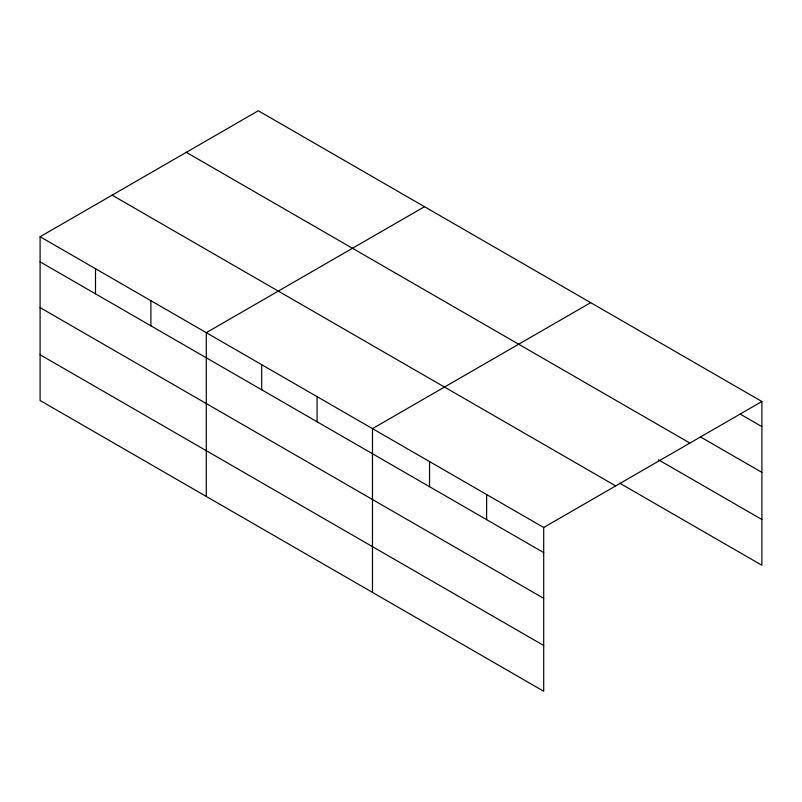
<?xml version="1.0" encoding="UTF-8"?>
<svg xmlns="http://www.w3.org/2000/svg" width="802" height="802" viewBox="0 0 802 802"><rect width="100%" height="100%" fill="white"/><g stroke="black" fill="none" stroke-linecap="round" stroke-linejoin="round"><path stroke-width="1.2" d="M543.696 598.352L543.696 527.485L40.1 236.73L40.1 400.499L543.696 691.244L543.696 598.352L40.1 307.607M619.756 483.195L761.9 565.27L761.9 401.501L258.304 110.756L40.1 236.73M424.489 206.705L206.284 332.68L206.284 496.438M590.673 302.655L372.479 428.629L372.479 592.387M543.696 527.485L761.9 401.501M740.366 414.183L761.9 426.624M700.517 436.94L761.9 472.378M186.295 152.33L689.89 443.075M658.522 459.827L761.9 519.516M112.11 195.157L615.705 485.912M40.1 261.853L543.696 552.598M40.1 354.745L543.696 645.49M486.624 494.533L486.624 519.646M429.551 461.581L429.551 486.694M317.081 396.649L317.081 421.762M261.683 364.659L261.683 389.782M150.896 300.7L150.896 325.812M95.498 268.72L95.498 293.833"/></g></svg>
